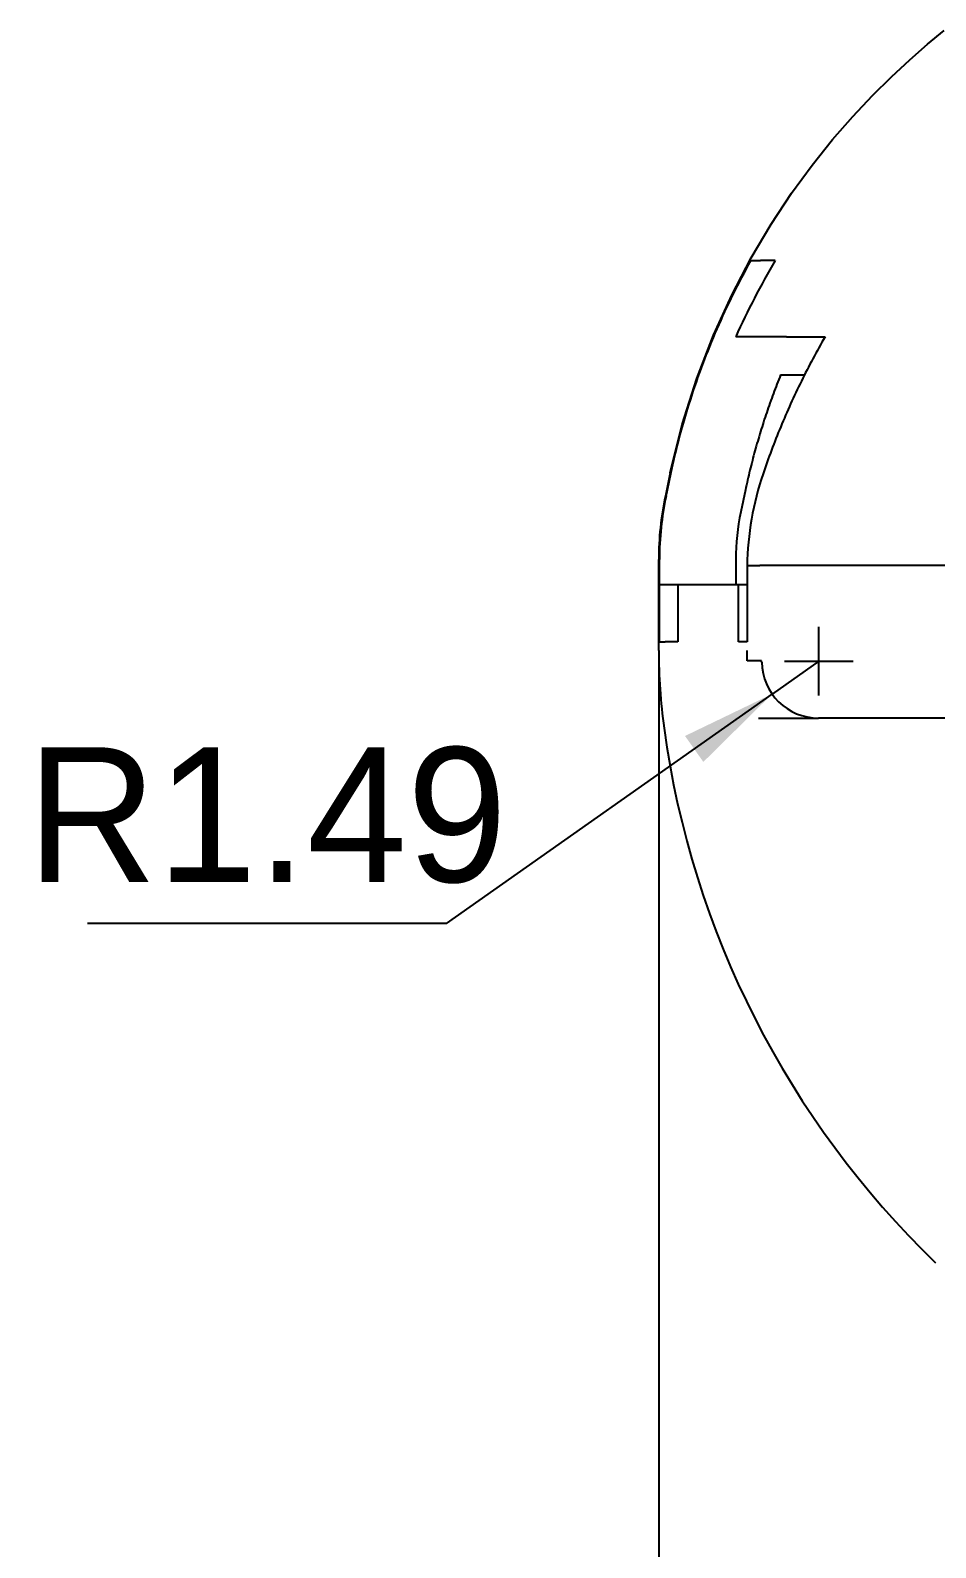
# Model space of a CAD drawing. Header units: millimetres. Extents: x 5 to 292, y 5 to 205.
# Drawn here: x 108.17 to 131.9, y 41.14 to 80.92 of the extents above; entities that cross this region are included whole.
import ezdxf
from ezdxf.enums import TextEntityAlignment as Align

# ---------------------------------------------------------------- set-up
doc = ezdxf.new("R2010")
doc.units = ezdxf.units.MM
doc.layers.add('DIMENSIONS', color=7, linetype='CONTINUOUS')
doc.layers.add('Visible', color=7, linetype='CONTINUOUS')
doc.dimstyles.new('ISO-DM', dxfattribs={"dimtxt": 3.5, "dimasz": 2.5, "dimexe": 2.5, "dimexo": 1, "dimgap": 1, "dimtad": 1, "dimcen": 2.5, "dimazin": 3, "dimtfac": 1, "dimtmove": 0, "dimatfit": 3})

# ---------------------------------------------------------------- blocks, each defined once
blk = doc.blocks.new('*D5')
at = {"layer": 'DIMENSIONS'}
for p, q in [((124.64, 64.2868), (124.64, 33.3868)), ((179.64, 64.2868), (179.64, 33.3868)), ((124.64, 34.8868), (179.64, 34.8868))]:
    blk.add_line(p, q, dxfattribs=at)
for points in [[(124.64, 34.8868), (127.14, 34.4701), (127.14, 35.3035)], [(179.64, 34.8868), (177.14, 35.3035), (177.14, 34.4701)]]:
    blk.add_solid(points, dxfattribs=at)
blk.add_text('55.00', height=3.5278, dxfattribs=at).set_placement((152.14, 35.9804), align=Align.CENTER)
blk = doc.blocks.new('*D11')
at = {"layer": 'DIMENSIONS'}
for p, q in [((128.8341, 63.4808), (128.8341, 65.2808)), ((128.8341, 64.3808), (127.613, 63.5197)), ((127.9341, 64.3808), (129.7341, 64.3808)), ((119.0763, 57.4998), (127.613, 63.5197)), ((119.0763, 57.4998), (109.6626, 57.4998))]:
    blk.add_line(p, q, dxfattribs=at)
blk.add_solid([(127.613, 63.5197), (125.3298, 62.4195), (125.81, 61.7384)], dxfattribs=at)
blk.add_text('R1.49', height=3.5278, dxfattribs=at).set_placement((114.3694, 58.5934), align=Align.CENTER)

msp = doc.modelspace()

# ---------------------------------------------------------------- linework, layer by layer
at = {"layer": 'Visible'}
for p, q in [((127.059, 74.8868), (127.3087, 74.8868)), ((127.6966, 74.8868), (127.3087, 74.8868)), ((127.9926, 72.8868), (126.6604, 72.8868)), ((127.9926, 72.8868), (129.002, 72.8868)), ((127.8372, 71.8868), (128.4613, 71.8868)), ((124.9446, 69.3198), (124.8148, 68.7093)), ((124.8331, 68.7093), (124.9563, 69.2884)), ((126.9135, 68.8701), (126.7908, 68.2934)), ((124.64, 66.3868), (124.64, 67.046)), ((124.6582, 66.3868), (124.6582, 67.046)), ((126.6596, 67.046), (126.6596, 66.3868)), ((126.9563, 66.8868), (127.2948, 66.8868)), ((126.9563, 66.8868), (126.9563, 64.8868)), ((176.9852, 66.8868), (127.2948, 66.8868)), ((124.6582, 66.3868), (124.64, 66.3868)), ((124.6582, 66.3868), (124.64, 66.3868)), ((124.64, 64.6638), (124.64, 66.3868)), ((124.6582, 66.3868), (125.1395, 66.3868)), ((124.6582, 66.3868), (125.1395, 66.3868)), ((124.6582, 64.8868), (124.6582, 66.3868)), ((125.1395, 66.3868), (125.1395, 64.8868)), ((125.1395, 66.3868), (126.7327, 66.3868)), ((126.7327, 66.3868), (126.9563, 66.3868)), ((126.7327, 64.8868), (126.7327, 66.3868)), ((124.6582, 64.8868), (124.8103, 64.8868)), ((125.1395, 64.8868), (124.8103, 64.8868)), ((126.9563, 64.8868), (126.7327, 64.8868)), ((126.9563, 64.3868), (126.9563, 64.6638)), ((127.2948, 64.3868), (126.9563, 64.3868)), ((127.3371, 64.3868), (127.2948, 64.3868)), ((127.257, 62.8868), (128.829, 62.8868)), ((175.4511, 62.8868), (128.829, 62.8868))]:
    msp.add_line(p, q, dxfattribs=at)
for points in [[(124.9446, 69.3198), (125.2587, 70.5898), (125.6397, 71.7934), (126.0754, 72.9254), (126.5536, 73.98), (127.062, 74.952), (127.5878, 75.8409), (128.1233, 76.6516), (128.6626, 77.389), (129.1997, 78.0579), (129.7287, 78.6631), (130.2437, 79.2095), (130.7412, 79.7039), (131.2211, 80.1514), (131.6834, 80.5558), (132.1281, 80.9209)], [(124.9563, 69.2884), (124.9828, 69.4109), (125.01, 69.5332), (125.038, 69.6553), (125.0667, 69.7772), (125.0962, 69.8989), (125.1264, 70.0204), (125.1574, 70.1417), (125.1892, 70.2628), (125.2216, 70.3836), (125.2549, 70.5042), (125.2889, 70.6246), (125.3236, 70.7447), (125.3591, 70.8647), (125.3953, 70.9843), (125.4323, 71.1038), (125.4699, 71.2229), (125.5084, 71.3419), (125.5476, 71.4606), (125.5875, 71.579), (125.6281, 71.6972), (125.6695, 71.8151), (125.7116, 71.9327), (125.7544, 72.0501), (125.798, 72.1672), (125.8423, 72.284), (125.8873, 72.4006), (125.9331, 72.5168), (125.9796, 72.6328), (126.0268, 72.7485), (126.0747, 72.8639), (126.1233, 72.9789), (126.1727, 73.0937), (126.2227, 73.2082), (126.2735, 73.3224), (126.325, 73.4363), (126.3772, 73.5498), (126.4302, 73.6631), (126.4838, 73.776), (126.5382, 73.8886), (126.5932, 74.0009), (126.649, 74.1128), (126.7055, 74.2244), (126.7626, 74.3357), (126.8205, 74.4466), (126.8791, 74.5572), (126.9384, 74.6674), (126.9983, 74.7773), (127.059, 74.8868)], [(127.6966, 74.8868), (127.6253, 74.7654), (127.5548, 74.6435), (127.4852, 74.5211), (127.4165, 74.3982), (127.3487, 74.2748), (127.2817, 74.1509), (127.2156, 74.0265), (127.1503, 73.9017), (127.086, 73.7764), (127.0225, 73.6506), (126.9599, 73.5244), (126.8982, 73.3978), (126.8374, 73.2707), (126.7775, 73.1431), (126.7185, 73.0152), (126.6604, 72.8868)], [(129.002, 72.8868), (128.9609, 72.8154), (128.9201, 72.7438), (128.8796, 72.672), (128.8394, 72.6001), (128.7995, 72.5281), (128.7599, 72.4558), (128.7206, 72.3835), (128.6816, 72.3109), (128.643, 72.2383), (128.6046, 72.1654), (128.5665, 72.0924), (128.5287, 72.0193), (128.4913, 71.946), (128.4541, 71.8725), (128.4173, 71.799), (128.3807, 71.7252), (128.3445, 71.6513), (128.3086, 71.5773), (128.2729, 71.5031), (128.2376, 71.4288), (128.2026, 71.3544), (128.1679, 71.2798), (128.1335, 71.205), (128.0994, 71.1302), (128.0657, 71.0551), (128.0322, 70.98), (127.9991, 70.9047), (127.9662, 70.8293), (127.9337, 70.7537), (127.9015, 70.678), (127.8696, 70.6022), (127.838, 70.5262), (127.8067, 70.4502), (127.7758, 70.3739), (127.7451, 70.2976), (127.7148, 70.2211), (127.6848, 70.1445), (127.655, 70.0678), (127.6257, 69.991), (127.5966, 69.914), (127.5678, 69.8369), (127.5394, 69.7597), (127.5112, 69.6823), (127.4834, 69.6049), (127.4559, 69.5273), (127.4288, 69.4496), (127.4019, 69.3718), (127.3754, 69.2938)], [(127.8372, 71.8868), (127.8127, 71.8259), (127.7883, 71.7648), (127.7642, 71.7037), (127.7404, 71.6425), (127.7167, 71.5812), (127.6933, 71.5198), (127.6701, 71.4583), (127.6471, 71.3968), (127.6243, 71.3351), (127.6018, 71.2734), (127.5795, 71.2116), (127.5574, 71.1497), (127.5355, 71.0877), (127.5139, 71.0256), (127.4925, 70.9635), (127.4713, 70.9012), (127.4503, 70.8389), (127.4296, 70.7765), (127.409, 70.7141), (127.3888, 70.6515), (127.3687, 70.5889), (127.3489, 70.5261), (127.3292, 70.4634), (127.3099, 70.4005), (127.2907, 70.3375), (127.2718, 70.2745), (127.2531, 70.2114), (127.2346, 70.1483), (127.2164, 70.085), (127.1984, 70.0217), (127.1806, 69.9583), (127.163, 69.8948), (127.1457, 69.8313), (127.1286, 69.7677), (127.1117, 69.704), (127.0951, 69.6403), (127.0787, 69.5765), (127.0625, 69.5126), (127.0466, 69.4486), (127.0309, 69.3846), (127.0154, 69.3205), (127.0001, 69.2564), (126.9851, 69.1922), (126.9703, 69.1279), (126.9558, 69.0635), (126.9415, 68.9991), (126.9274, 68.9346), (126.9135, 68.8701)]]:
    msp.add_lwpolyline(points, dxfattribs=at)
for centre, radius, start, end in [((134.9052, 66.747), 7.9489, 161.3125, 178.992), ((132.64, 67.046), 8, 168, 180), ((132.6531, 67.046), 7.9949, 167.9922, 179.9999), ((132.6552, 67.046), 5.9956, 167.9909, 179.9999), ((139.64, 64.6638), 15, 180, 187.8098), ((127.1177, 64.3517), 0.2222, 1.1065, 9.0827), ((128.8341, 64.3808), 1.4942, 180.9495, 269.8049), ((148.5565, 65.8868), 24, 187.8098, 226.0528)]:
    msp.add_arc(centre, radius, start, end, dxfattribs=at)

# ---------------------------------------------------------------- dimensions: what is measured, and where the dimension line sits
at = {"layer": 'DIMENSIONS'}
dim = msp.add_linear_dim(base=(124.64, 34.8868), p1=(124.64, 66.3868), p2=(179.64, 66.3868), dimstyle='ISO-DM', override={"dimscale": 1, "dimtxt": 3.5278, "dimasz": 2.5, "dimgap": 1.0583, "dimdec": 2}, dxfattribs=at)
dim.commit()
dim.dimension.update_dxf_attribs({"geometry": '*D5', "text_midpoint": (152.14, 35.9804), "dimtype": 160})
dim = msp.add_radius_dim(center=(128.8341, 64.3808), mpoint=(127.613, 63.5197), dimstyle='ISO-DM', override={"dimscale": 1, "dimtxt": 3.5278, "dimasz": 2.5, "dimgap": 1.0583, "dimdec": 2, "dimcen": 0.875, "dimtix": 0, "dimtofl": 0}, dxfattribs=at)
dim.commit()
dim.dimension.update_dxf_attribs({"geometry": '*D11', "text_midpoint": (114.3694, 58.5934), "dimtype": 164})

doc.saveas('drawing.dxf')
